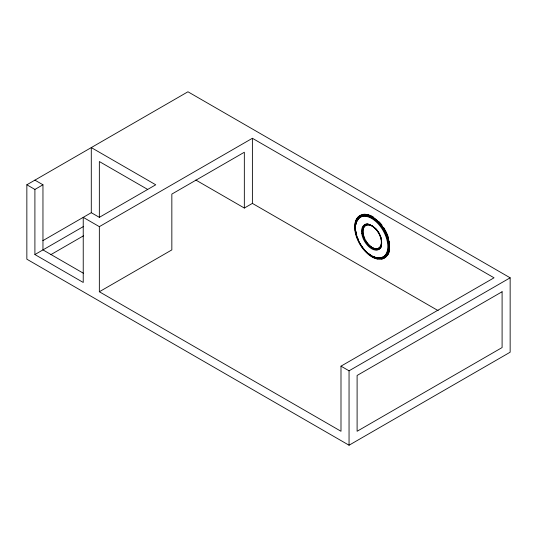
<?xml version="1.0" encoding="UTF-8"?>
<svg xmlns="http://www.w3.org/2000/svg" width="537" height="537" viewBox="0 0 537 537"><rect width="100%" height="100%" fill="white"/><g stroke="black" fill="none" stroke-linecap="round" stroke-linejoin="round"><path stroke-width="0.81" d="M26.85 184.788L187.95 91.78L510.15 277.804L510.15 352.212L349.05 445.22L26.85 259.196L26.85 184.788L34.905 189.44L42.96 184.788L42.96 249.9L83.356 273.219M42.859 240.657L91.29 212.692L91.29 147.588L155.73 184.788L99.345 217.344L91.29 212.692M34.905 189.44L34.905 254.551L83.443 226.527M50.914 254.612L83.443 235.83M99.345 226.648L252.39 138.284L494.04 277.804L340.995 366.16L340.995 431.271L99.345 291.752L99.345 226.648L83.235 217.344L83.235 282.455L34.905 254.551M99.345 291.752L171.84 249.9L171.84 194.092L244.335 152.24L244.335 208.041L252.39 203.395L438.165 310.648M340.995 366.16L349.05 370.812L510.15 277.804M195.824 180.036L244.335 208.041M147.675 189.44L99.345 161.536L99.345 217.344M34.905 180.137L42.96 184.788M349.05 370.812L349.05 445.22M252.39 138.284L252.39 203.395M363.475 214.323A24.467 14.13 60 0 1 365.388 214.243M367.415 214.511A24.467 14.13 60 0 1 368.812 214.881M369.523 215.122A24.467 14.13 60 0 1 373.316 217.008M379.129 221.815A24.467 14.13 60 0 1 382.015 225.225M383.76 227.722A24.467 14.13 60 0 1 384.955 229.695M385.331 230.366A24.467 14.13 60 0 1 386.378 232.414M386.7 233.105A24.467 14.13 60 0 1 388.553 237.998M389.412 241.469A24.467 14.13 60 0 1 389.634 242.825M389.647 249.906A24.467 14.13 60 0 1 389.332 251.363M389.13 252.048A24.467 14.13 60 0 1 387.701 255.055M354.984 226.95A24.467 14.13 60 0 1 380.619 224.063A24.467 14.13 60 0 1 381.424 258.995M377.779 258.874A24.467 14.13 60 0 1 376.383 258.532M375.678 258.304A24.467 14.13 60 0 1 373.524 257.398M373.215 257.243A24.467 14.13 60 0 1 367.308 253.014M365.059 250.739A24.467 14.13 60 0 1 362.884 248.101M362.69 247.839A24.467 14.13 60 0 1 361.374 245.966M361.139 245.597A24.467 14.13 60 0 1 359.777 243.342M357.89 239.522A24.467 14.13 60 0 1 357.045 237.428M356.796 236.723A24.467 14.13 60 0 1 356.138 234.622M355.138 229.541A24.467 14.13 60 0 1 354.984 227.218M384.237 257.223A23.709 13.687 60 0 1 383.183 257.693M375.605 257.337A23.709 13.687 60 0 1 373.517 256.418M356.004 224.379A23.709 13.687 60 0 1 356.246 222.922M356.414 222.231A23.709 13.687 60 0 1 356.83 220.922M358.354 218.156A23.709 13.687 60 0 1 359.139 217.27M385.962 255.021A22.903 13.224 60 0 1 384.646 256.055M369.671 224.882A13.063 7.545 60 0 1 370.798 225.211M371.953 225.721A13.063 7.545 60 0 1 373.114 226.406M375.383 228.238A13.063 7.545 60 0 1 377.471 230.601M378.404 231.937A13.063 7.545 60 0 1 379.243 233.347M379.974 234.81A13.063 7.545 60 0 1 381.418 239.28M381.377 244.563A13.063 7.545 60 0 1 380.505 246.537M388.56 250.799A23.709 13.687 60 0 1 368.993 253.84M358.508 239.824A23.709 13.687 60 0 1 357.931 238.475M356.756 235.078A23.709 13.687 60 0 1 355.85 231.064M355.568 228.554A23.709 13.687 60 0 1 355.521 226.903M355.635 224.889A23.709 13.687 60 0 1 367.248 215.384M367.919 215.545A23.709 13.687 60 0 1 369.288 215.981M373.188 217.948A23.709 13.687 60 0 1 381.136 225.433M381.391 225.768A23.709 13.687 60 0 1 387.043 236.105M387.15 236.394A23.709 13.687 60 0 1 388.56 241.502M388.895 243.751A23.709 13.687 60 0 1 388.895 248.946M359.099 218.284A22.903 13.224 60 0 1 385.298 233.145A22.903 13.224 60 0 1 377.424 257.458M357.172 221.304A22.903 13.224 60 0 1 358.025 219.66M358.159 219.445A22.903 13.224 60 0 1 358.877 218.525M380.478 248.235A14.237 8.223 60 0 1 364.529 239.69A14.237 8.223 60 0 1 368.08 223.768M381.612 246.517A14.237 8.223 60 0 1 381.062 247.517M381.438 240.61A13.063 7.545 60 0 1 375.061 248.53M374.094 248.262A13.063 7.545 60 0 1 372.947 247.779M371.785 247.121A13.063 7.545 60 0 1 365.496 240.066M364.858 238.817A13.063 7.545 60 0 1 368.348 224.835A13.063 7.545 60 0 1 381.25 239.374M502.095 291.752L357.105 375.464L357.105 431.271L502.095 347.56L502.095 291.752M354.923 230.621A24.467 14.13 60 0 0 383.103 258.659A24.467 14.13 60 0 0 377.84 221.559A24.467 14.13 60 0 0 354.923 230.621M355.682 231.212A22.903 13.224 60 0 0 382.062 257.465A22.903 13.224 60 0 0 377.135 222.727A22.903 13.224 60 0 0 355.682 231.212M355.454 230.816A23.709 13.687 60 0 0 382.753 257.982A23.709 13.687 60 0 0 377.659 222.036A23.709 13.687 60 0 0 355.454 230.816M361.716 233.454A14.237 8.223 60 0 0 378.108 249.772A14.237 8.223 60 0 0 375.048 228.185A14.237 8.223 60 0 0 361.716 233.454M363.025 233.474A13.063 7.545 60 0 0 378.075 248.443A13.063 7.545 60 0 0 375.262 228.634A13.063 7.545 60 0 0 363.025 233.474"/></g></svg>
